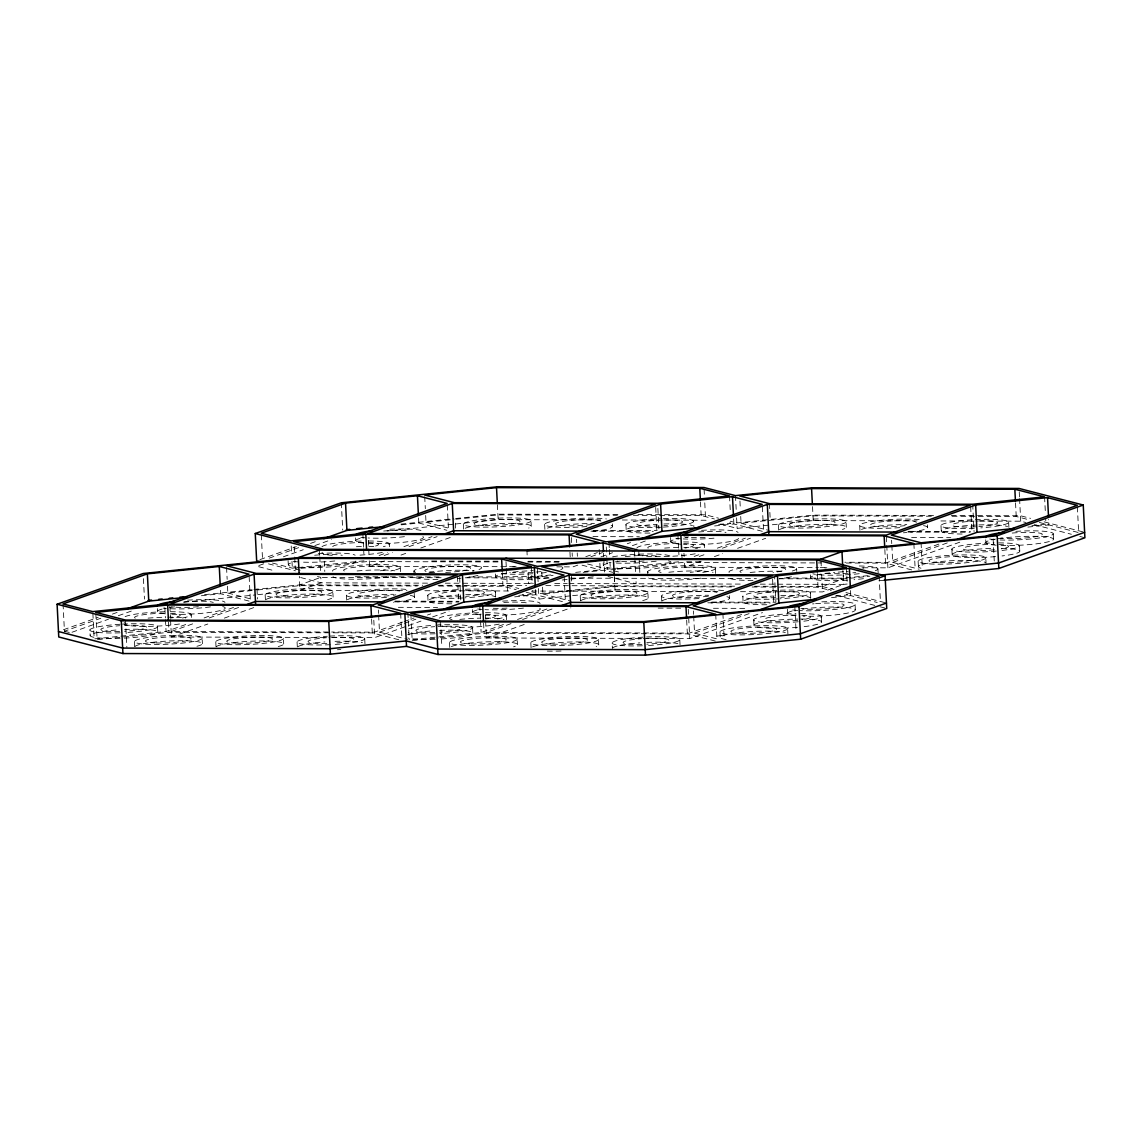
<?xml version="1.0" encoding="UTF-8"?>
<svg xmlns="http://www.w3.org/2000/svg" width="1142" height="1142" viewBox="0 0 1142 1142"><rect width="100%" height="100%" fill="white"/><g stroke="black" fill="none" stroke-linecap="round" stroke-linejoin="round"><path stroke-width="0.75" stroke-dasharray="5 3.75" d="M63.452 629.742L98.212 617.337M259.948 559.609L296.363 546.618M63.053 603.932L64.437 631.226L100.81 618.236M112.387 614.111L117.341 612.34M269.212 558.138L298.976 547.518M310.553 543.392L317.162 541.023M72.003 632.254L108.419 619.25M118.34 615.709L131.587 610.984M263.545 563.891L256.921 566.246L275.493 571.043M283.402 556.796L303.272 549.716M314.849 545.576L331.408 539.666M92.873 613.325L94.172 638.906L166.075 631.526L187.559 623.86M204.104 617.95L235.509 606.745M379.115 555.497L387.381 552.542M403.911 546.647L432.019 536.612M253.895 589.586L299.746 584.89L320.831 577.367L443.182 577.738M192.641 623.875L171.143 631.54L329.838 632.026M209.172 617.965L240.591 606.759M384.197 555.512L392.463 552.557M408.993 546.661L437.1 536.626M170.543 619.606L171.428 636.993L207.801 624.017M224.332 618.122L255.751 606.902M369.309 560.822L369.594 566.275L384.469 560.965M400.999 555.069L407.623 552.699M420.841 547.989L452.261 536.769M402.526 622.119L374.419 632.154L331.623 632.026M404.168 621.534L414.089 617.993M585.803 556.711L597.38 552.585M378.63 615.124L379.501 632.168L402.641 623.903M404.297 623.318L415.874 619.192M427.436 615.053L430.748 613.882M590.885 556.725L602.462 552.6M627.258 543.749L630.57 542.564M331.894 637.479L374.69 637.607L420.984 621.091M432.561 616.951L449.092 611.056M577.809 565.119L572.856 566.889L556.811 566.846M600.963 556.853L612.526 552.728M632.368 545.648L645.601 540.923M412.733 639.491L481.125 632.482L505.92 623.618M517.497 619.492L548.917 608.286M694.165 556.44L700.788 554.084M717.319 548.174L745.426 538.153M511.002 623.646L486.207 632.497L689.468 633.096L744.027 613.625M522.579 619.506L553.998 608.301M699.247 556.454L705.87 554.098M722.401 548.189L750.508 538.168M485.607 620.549L486.478 637.95L526.162 623.789M537.739 619.649L570.814 607.858M700.417 561.821L684.372 561.764L684.643 567.217L701.174 561.322M714.407 556.597L722.672 553.656M737.561 548.346L765.668 538.31M938.881 544.092L887.634 562.378L844.837 562.249M781.256 586.331L822.283 586.46L843.353 578.937L869.819 576.225M693.694 616.066L694.55 633.125L749.109 613.639M891.845 545.348L892.716 562.392L948.931 542.336M643.389 638.421L689.754 638.564L762.499 612.597M862.952 567.76L887.905 567.831L962.306 541.279M740.516 591.67L822.554 591.913L843.638 584.39L847.164 584.033M400.913 524.107L453.817 518.682M455.587 518.511L497.912 514.171L618.493 514.528M401.285 524.835L418.814 523.036L446.907 530.288M425.666 515.47L426.009 522.294L454.059 519.424M455.815 519.239L497.912 514.928L617.365 515.285M387.081 531.016L454.102 524.149M455.858 523.964L498.183 519.624L602.805 519.938M272.51 563.063L292.338 568.174L364.227 560.808M718.632 524.478L730.909 523.207L725.941 521.937M294.707 557.01L295.307 568.944L367.21 561.578L499.14 561.964M714.592 525.962L733.878 523.978L763.613 531.658L762.228 504.379M740.715 516.427L741.072 523.25L812.961 515.87L934.213 516.241M720.573 524.092L737.132 528.375L813.247 520.566L919.638 520.895M204.518 594.654L252.125 589.772M201.363 595.739L220.663 593.754L250.398 601.434L249.013 574.155M227.501 586.203L227.843 593.026L255.908 590.143M257.664 589.957L299.746 585.646L417.43 586.003M183.634 602.277L255.936 594.868M257.692 594.682L300.018 590.343L407.023 590.671M535.312 576.51L465.893 577.038M537.068 576.339L552.856 574.712M575.654 572.37L600.207 569.858L599.85 563.035M587.573 564.005L607.387 569.13L610.899 568.759M612.654 568.588L679.29 561.75M1031.925 525.606L1045.958 524.164L1045.687 518.696M528.303 577.995L531.844 577.624M533.614 577.452L553.085 575.454M583.177 572.37L604.404 570.186L612.697 572.328M615.624 569.358L610.37 569.887L610.014 563.063M617.379 569.173L682.259 562.521L821.341 562.935M1027.886 527.09L1048.927 524.935L1048.656 519.467M532.115 583.077L528.575 583.448L527.961 570.415M562.207 579.993L594.068 576.739M518.711 595.382L532.743 593.94L532.572 590.528M614.81 585.832L538.696 593.64L530.416 591.499M398.729 639.734L372.306 632.911L169.045 632.297L97.141 639.663L95.842 614.082M514.671 596.866L535.712 594.711L565.447 602.376M542.564 587.145L542.907 593.968L567.46 591.456M569.216 591.27L614.796 586.603L734.263 586.959M522.408 594.825L538.967 599.093L570.829 595.824M572.599 595.653L615.081 591.299L614.367 577.31M784.525 578.009L843.367 578.18L869.662 575.482M878.912 580.778L884.193 580.236M835.53 596.138L847.792 594.882L842.839 593.612M412.205 640.619L438.499 637.921M440.255 637.736L484.094 633.239L687.356 633.853L715.449 641.105M831.49 597.623L850.776 595.653L877.199 602.476M716.819 636.08L724.014 635.337M637.993 514.585L662.817 514.657M664.601 514.671L705.385 514.785L718.632 518.211M933.542 515.47L812.961 515.113L736.861 522.922L730.238 521.209M951.286 515.527L1020.434 515.741L1030.569 518.354M633.41 515.327L701.174 515.542L714.378 518.953M952.043 516.284L1016.223 516.484L1027.786 519.467M622.319 519.995L705.656 520.252L708.968 521.109M940.922 520.952L978.152 521.066M979.936 521.066L1020.72 521.195L1025.787 522.508M593.041 530.388L657.221 530.573M908.09 531.33L970.5 531.515M590.928 531.144L653.338 531.33M907.762 532.086L970.172 532.272M592.983 536.597L639.349 536.74M911.616 537.554L950.829 537.682M431.719 561.008L499.468 561.207M528.004 561.293L561.878 561.393M527.675 562.05L561.55 562.164M846.293 563.02L885.521 563.134L913.6 570.386M369.594 566.275L515.799 566.717M684.643 567.217L818.371 567.631M820.156 567.631L827.279 567.66M355.348 576.71L442.725 576.967M465.279 577.795L549.459 578.052M570.5 578.123L756.475 578.68M779.158 578.751L843.353 578.937M427.508 583.148L321.102 582.82L297.462 576.724M445.237 583.191L533.328 583.462M554.726 583.519L567.217 583.562M569.002 583.562L740.202 584.09M760.287 584.147L843.638 584.39L842.924 570.415M299.746 584.89L422.797 585.261M438.057 585.304L526.619 585.575M545.847 585.632L737.161 586.203M754.505 586.26L779.472 586.331M438.813 586.06L460.212 586.132M461.996 586.132L503.008 586.26L516.227 589.672M752.093 587.002L818.057 587.202L831.276 590.614M424.867 590.728L512.244 590.985M531.858 591.042L571.1 591.156M572.884 591.171L719.703 591.613M394.875 601.106L459.055 601.306M711.709 602.062L775.903 602.248L774.604 576.681M394.547 601.863L458.741 602.062M707.826 602.805L770.222 602.99M398.387 607.33L437.614 607.458M658.177 608.115L683.144 608.186M713.45 608.286L747.325 608.386M171.428 636.993L330.109 637.479M486.478 637.95L641.604 638.421M1044.088 521.837L1082.93 531.872M1039.348 522.451L1078.662 532.6M1034.224 524.678L1071.382 534.27M1079.832 536.455L1084.9 537.768M741.072 523.25L769.151 530.488M892.716 562.392L919.139 569.216M822.283 586.46L834.103 589.515M845.922 592.57L886.463 603.033M836.072 595.41L878.298 606.302M879.982 606.745L885.05 608.058M426.009 522.294L450.79 528.689M613.668 570.743L620.277 572.456M582.035 565.176L600.207 569.858M608.001 576.496L636.165 583.776L635.88 578.309M542.907 593.968L570.986 601.22M694.55 633.125L719.332 639.52M507.219 585.518L518.811 588.501M526.134 592.227L532.743 593.94M295.307 568.944L300.26 570.229M268.47 563.848L295.493 570.829M317.447 576.496L320.831 577.367L321.102 582.82L300.018 590.343L299.318 576.367M227.843 593.026L252.625 599.422M379.501 632.168L407.58 639.42M64.437 631.226L69.391 632.497M1077.377 507.019L1078.576 530.902M1053.252 533.842L1053.524 539.295M1044.573 496.87L1045.444 513.929M1019.235 491.859L1019.492 496.984M1019.578 498.683L1020.72 521.195M1019.521 545.89L1019.792 551.343M1015.538 502.837L1016.223 516.484M1008.643 522.337L1008.928 527.79M993.14 538.824L994.254 560.993M985.732 539.809L985.874 542.536M985.789 557.924A33.875 4.311 -2.9 0 1 934.57 564.105A33.875 4.311 -2.9 0 1 935.526 556.597A33.875 4.311 -2.9 0 1 985.789 557.924L986.074 563.377M972.684 504.25L974.069 531.53M970.657 506.705L971.871 530.573M951.857 549.116L952.143 554.569M940.994 525.563L941.265 531.016M927.475 524.82L927.618 527.547M921.066 542.793L922.365 568.359M918.125 561.15L918.411 566.603M913.871 543.521L915.17 569.101M891.588 540.223L891.759 543.635M886.335 536.797L886.677 543.621M886.763 545.334L887.905 567.831M884.836 549.488L885.521 563.134M879.126 576.039L880.425 601.62M877.941 568.973L878.155 573.07M859.683 525.32L859.955 530.773M855.087 604.575L855.372 610.028M850.519 590.542L850.776 595.653M846.036 521.837A33.875 4.311 -2.9 0 1 794.818 528.018A33.875 4.311 -2.9 0 1 795.774 520.509A33.875 4.311 -2.9 0 1 846.036 521.837L846.308 527.304M846.422 567.603L847.278 584.647M843.01 571.357L843.367 578.18M820.984 560.879L821.326 567.702M821.669 574.526L822.554 591.913M821.355 616.609L821.64 622.062M817.372 573.57L818.057 587.202M812.533 506.591L813.247 520.566M810.42 574.94L810.563 577.666M810.492 593.055L810.763 598.508M796.645 568.73L796.773 571.457M794.803 606.145L796.102 631.712M787.495 609.171L787.709 613.254M787.623 628.642A33.875 4.311 -2.9 0 1 736.404 634.824A33.875 4.311 -2.9 0 1 737.361 627.315A33.875 4.311 -2.9 0 1 787.623 628.642L787.909 634.096M778.373 525.077L778.658 530.53M769.423 503.636L770.108 517.283M772.592 579.137L773.791 603.005M753.706 619.835L753.977 625.302M739.945 501.081L740.373 509.603M777.202 590.328A33.875 4.311 -2.9 0 0 742.828 596.395L743.099 601.748M735.477 495.628L736.247 510.974M736.604 517.797L737.132 528.375M733.621 518.868L733.878 523.978M729.524 495.928L730.38 512.986M729.324 595.539L729.452 598.265M722.9 613.511L724.214 639.434M719.974 631.883L720.245 637.336M715.335 568.488L715.606 573.941M715.72 614.253L717.033 640.162M704.086 489.204L704.428 496.028M704.771 502.851L705.656 520.252M704.457 544.934L704.6 547.66M700.474 501.895L701.174 515.542M663.402 518.539A33.875 4.311 -2.9 0 1 693.594 521.309L693.865 526.833M693.422 610.956L693.608 614.353M688.255 609.228L689.754 638.564M683.944 553.242L684.115 556.654M686.67 620.22L687.356 633.853M681.831 553.998L682.259 562.521M677.905 534.47L678.591 548.117M678.676 549.816L679.033 556.639M679.79 639.706L680.061 645.159M670.597 537.497L670.811 541.579M657.878 508.418L658.92 528.874M661.518 596.038L661.803 601.491M655.694 507.462L656.807 529.631M647.671 571.714L647.885 575.811M647.871 592.57A33.875 4.311 -2.9 0 1 596.652 598.751A33.875 4.311 -2.9 0 1 597.609 591.228A33.875 4.311 -2.9 0 1 647.871 592.57L648.156 598.023M638.721 550.287L639.834 572.456M634.509 551.029L634.766 556.14M634.852 557.853L635.623 573.198M625.93 524.621L626.201 530.074M612.426 523.864L612.569 526.59M614.282 576.367L614.796 586.603M608.986 542.607L609.243 547.717M609.328 549.43L609.671 556.254M643.117 637.165A33.875 4.311 -2.9 0 0 612.126 642.946L612.398 648.385M606.274 546.961L606.787 557.182M606.873 558.895L607.387 569.13M603.547 553.128L603.718 556.539M603.804 558.252L604.689 575.639M603.219 562.935L603.347 565.661M599.165 549.402L599.507 556.211M598.479 639.463A33.875 4.311 -2.9 0 1 547.261 645.644A33.875 4.311 -2.9 0 1 548.217 638.121A33.875 4.311 -2.9 0 1 598.479 639.463L598.751 644.916M580.222 595.796L580.493 601.249M576.539 539.281L576.71 542.693M577.224 552.914L577.395 556.325M571.371 537.554L571.628 542.678M572.142 552.899L572.313 556.311M571.343 576.068L571.685 582.891M569.944 551.957L570.201 557.068M564.148 576.796L565.361 600.678M544.62 524.364L544.905 529.831M541.779 571.799L542.207 580.322M537.397 568.059L538.096 581.706M538.439 588.53L538.967 599.093M535.455 589.586L535.712 594.711M530.987 520.895A33.875 4.311 -2.9 0 1 479.754 527.076A33.875 4.311 -2.9 0 1 480.711 519.567A33.875 4.311 -2.9 0 1 530.987 520.895L531.258 526.348M531.358 566.646L532.229 583.705M526.919 549.944L527.261 557.524M530.816 642.689L531.101 648.142M517.169 639.206A33.875 4.311 -2.9 0 1 465.95 645.387A33.875 4.311 -2.9 0 1 466.907 637.878A33.875 4.311 -2.9 0 1 517.169 639.206L517.454 644.673M506.006 561.636L506.263 566.76M506.363 568.459L507.491 590.971M506.306 615.666L506.506 619.749M502.323 572.613L503.008 586.26M497.384 504.693L498.183 519.624M495.371 573.983L495.5 576.724M495.428 592.113L495.699 597.566M485.35 615.438L485.521 618.85M483.58 623.018L484.094 633.239M479.74 605.189L480.439 618.836M480.525 620.534L481.125 632.482M472.517 609.585L472.645 612.312M472.574 627.7L472.845 633.153M463.324 524.121L463.595 529.588M459.641 577.438L460.84 601.306M455.401 523.15L455.658 528.261M457.442 576.482L458.656 600.349M447.264 505.135L448.463 529.003M449.52 642.446L449.791 647.899M440.555 621.005L441.854 646.586M424.71 496.713L425.324 508.647M427.765 595.339L428.05 600.792M418.557 517.911L418.814 523.036M413.918 571.014L414.132 575.111M414.189 593.226L414.403 597.323M410.906 615.038L412.119 638.906M407.851 612.569L409.236 639.848M400.285 567.545L400.485 571.628M400.656 613.297L401.955 638.878M389.408 543.992L389.55 546.718M378.373 609.999L378.544 613.411M373.805 620.22L374.69 637.607M368.281 540.352L368.623 547.175M368.709 548.888L369.052 555.697M371.607 619.264L372.306 632.911M362.842 533.514L363.541 547.161M363.627 548.874L363.97 555.683M364.726 638.749L364.997 644.216M355.619 537.911L355.747 540.637M346.469 595.096L346.74 600.549M341.33 502.794L342.714 530.074M332.822 591.613A33.875 4.311 -2.9 0 1 281.603 597.794A33.875 4.311 -2.9 0 1 282.545 590.286A33.875 4.311 -2.9 0 1 332.822 591.613L333.093 597.08M324.271 561.279L324.785 571.5M319.446 550.087L319.703 555.198M319.789 556.896L320.488 570.543M294.179 546.775L294.622 555.298M297.063 641.99L297.348 647.443M291.21 546.004L291.638 554.527M291.981 561.35L292.338 568.174M288.084 560.622L288.298 564.719M283.416 638.506A33.875 4.311 -2.9 0 1 232.197 644.688A33.875 4.311 -2.9 0 1 233.154 637.179A33.875 4.311 -2.9 0 1 283.416 638.506L283.701 643.96M265.158 594.854L265.429 600.307M261.304 534.927L262.517 558.795M256.979 588.758L257.492 598.993M226.559 567.446L227.158 579.379M220.492 590.343L220.663 593.754M215.767 641.747L216.038 647.2M202.12 638.264A33.875 4.311 -2.9 0 1 150.901 644.445A33.875 4.311 -2.9 0 1 151.843 636.936A33.875 4.311 -2.9 0 1 202.12 638.264L202.391 643.717M191.242 614.71L191.385 617.437M169.858 605.959L170.458 617.908M168.531 622.062L169.045 632.297M164.862 607.658L165.376 617.893M165.462 619.592L166.075 631.526M157.453 608.629L157.596 611.355M157.51 626.744L157.796 632.211A33.875 4.311 -2.9 0 1 123.407 638.164M143.435 578.637L144.463 599.093M134.456 641.49L134.727 646.957M125.492 620.063L126.876 647.343M120.081 624.26A33.875 4.311 -2.9 0 0 89.847 630.056L90.132 635.437M800.499 613.597A33.875 4.311 -2.9 0 1 821.341 616.38A33.875 4.311 -2.9 0 1 802.655 621.319M798.201 621.776A33.875 4.311 -2.9 0 1 753.72 620.063A33.875 4.311 -2.9 0 1 795.917 613.625M821.812 601.848A33.875 4.311 -2.9 0 1 853.103 606.045A33.875 4.311 -2.9 0 1 800.199 610.613M797.701 610.456A33.875 4.311 -2.9 0 1 789.993 609.385M485.436 612.654A33.875 4.311 -2.9 0 1 493.687 619.578M439.185 618.165A33.875 4.311 -2.9 0 1 480.853 612.683M523.45 608.086A33.875 4.311 -2.9 0 1 484.965 609.657M482.638 609.5A33.875 4.311 -2.9 0 1 476.442 608.772M502.608 601.135A33.875 4.311 -2.9 0 1 540.009 603.704M435.901 625.159A33.875 4.311 -2.9 0 1 472.517 627.372A33.875 4.311 -2.9 0 1 439.927 633.567M435.102 633.781A33.875 4.311 -2.9 0 1 408.479 632.754M408.493 628.885A33.875 4.311 -2.9 0 1 432.747 625.373M170.386 611.698A33.875 4.311 -2.9 0 1 181.706 618.122M125.12 616.651A33.875 4.311 -2.9 0 1 165.804 611.741M210.428 606.873A33.875 4.311 -2.9 0 1 169.901 608.7M166.375 608.458A33.875 4.311 -2.9 0 1 163.192 608.115M187.545 600.178A33.875 4.311 -2.9 0 1 224.96 602.448M122.494 624.117A33.875 4.311 -2.9 0 1 157.496 626.53A33.875 4.311 -2.9 0 1 124.878 632.611M120.053 632.825A33.875 4.311 -2.9 0 1 89.847 630.056M368.538 540.98A33.875 4.311 -2.9 0 1 383.355 546.675M321.944 546.818A33.875 4.311 -2.9 0 1 363.955 541.008M404.439 536.669A33.875 4.311 -2.9 0 1 368.067 537.982M365.754 537.839A33.875 4.311 -2.9 0 1 358.046 536.769M389.85 529.231A33.875 4.311 -2.9 0 1 422.611 531.144M334.777 560.979A33.875 4.311 -2.9 0 1 300.789 562.064M298.29 561.907A33.875 4.311 -2.9 0 1 290.582 560.85M318.247 553.542A33.875 4.311 -2.9 0 1 355.148 555.226M683.601 541.922A33.875 4.311 -2.9 0 1 695.378 548.26M636.808 548.174A33.875 4.311 -2.9 0 1 679.019 541.965M713.993 538.168A33.875 4.311 -2.9 0 1 683.301 538.938M680.803 538.781A33.875 4.311 -2.9 0 1 675.25 538.168M701.531 530.359A33.875 4.311 -2.9 0 1 738.075 532.472M656.179 561.165A33.875 4.311 -2.9 0 1 615.666 563.006M611.027 562.663A33.875 4.311 -2.9 0 1 608.957 562.406M612.626 556.796A33.875 4.311 -2.9 0 1 649.056 553.956A33.875 4.311 -2.9 0 1 670.711 556.754M998.65 542.878A33.875 4.311 -2.9 0 1 1019.506 545.662A33.875 4.311 -2.9 0 1 1000.82 550.601M996.352 551.058A33.875 4.311 -2.9 0 1 951.871 549.331A33.875 4.311 -2.9 0 1 994.082 542.907M383.669 531.03A22.854 2.898 -2.9 0 1 408.065 530.973M368.609 542.564A22.854 2.898 -2.9 0 1 372.278 546.761M332.765 546.633A22.854 2.898 -2.9 0 1 364.327 542.479M314.65 555.24A22.854 2.898 -2.9 0 1 342.272 555.326M591.47 524.492A22.854 2.898 -2.9 0 1 558.038 525.077A22.854 2.898 -2.9 0 1 571.257 520.352A22.854 2.898 -2.9 0 1 600.92 521.123M663.83 519.938A22.854 2.898 -2.9 0 1 682.588 521.865A22.854 2.898 -2.9 0 1 663.802 525.663M658.934 525.948A22.854 2.898 -2.9 0 1 636.936 524.135A22.854 2.898 -2.9 0 1 658.963 520.138M540.694 571.571A22.854 2.898 -2.9 0 1 536.255 572.042M533.1 572.313A22.854 2.898 -2.9 0 1 512.344 572.456M434.717 572.442A22.854 2.898 -2.9 0 1 430.334 568.388A22.854 2.898 -2.9 0 1 464.095 566.56A22.854 2.898 -2.9 0 1 462.067 570.957M459.398 571.328A22.854 2.898 -2.9 0 1 445.294 572.413M344.327 570.971A22.854 2.898 -2.9 0 1 358.731 566.803A22.854 2.898 -2.9 0 1 387.109 566.889A22.854 2.898 -2.9 0 1 378.088 571.086M644.102 560.993A22.854 2.898 -2.9 0 1 617.265 561.05M625.259 556.668A22.854 2.898 -2.9 0 1 659.034 556.768M683.658 543.521A22.854 2.898 -2.9 0 1 684.943 548.103M648.156 548.189A22.854 2.898 -2.9 0 1 656.322 545.005A22.854 2.898 -2.9 0 1 679.376 543.435M705.171 537.382A22.854 2.898 -2.9 0 1 683.944 536.826M698.733 531.972A22.854 2.898 -2.9 0 1 726.027 532.515M855.758 572.513A22.854 2.898 -2.9 0 1 852.846 572.841M848.163 573.255A22.854 2.898 -2.9 0 1 823.696 572.913M861.896 567.888A22.854 2.898 -2.9 0 1 863.752 568.131M741.144 572.342A22.854 2.898 -2.9 0 1 754.591 568.045A22.854 2.898 -2.9 0 1 783.697 568.131A22.854 2.898 -2.9 0 1 773.02 572.442M661.09 572.428A22.854 2.898 -2.9 0 1 671.782 567.959A22.854 2.898 -2.9 0 1 702.387 567.888A22.854 2.898 -2.9 0 1 690.225 572.356M905.149 525.62A22.854 2.898 -2.9 0 1 872.217 525.805A22.854 2.898 -2.9 0 1 888.933 521.08A22.854 2.898 -2.9 0 1 916.327 522.465M978.88 520.88A22.854 2.898 -2.9 0 1 997.651 522.808A22.854 2.898 -2.9 0 1 978.865 526.605M975.625 526.819A22.854 2.898 -2.9 0 1 952 525.192A22.854 2.898 -2.9 0 1 974.012 521.08M998.722 544.463A22.854 2.898 -2.9 0 1 1001.234 548.859M994.411 549.759A22.854 2.898 -2.9 0 1 962.863 548.631A22.854 2.898 -2.9 0 1 994.439 544.377M1012.226 533.057A22.854 2.898 -2.9 0 1 1040.305 533.243A22.854 2.898 -2.9 0 1 1030.584 537.439A22.854 2.898 -2.9 0 1 1000.663 538.053M801.87 615.238A22.854 2.898 -2.9 0 1 801.841 619.778M797.744 620.32A22.854 2.898 -2.9 0 1 764.712 619.464A22.854 2.898 -2.9 0 1 796.274 615.095M815.631 603.647A22.854 2.898 -2.9 0 1 842.924 604.189A22.854 2.898 -2.9 0 1 829.991 608.443A22.854 2.898 -2.9 0 1 800.842 608.5M812.533 603.932A22.854 2.898 -2.9 0 1 814.06 603.79M646.786 638.364A22.854 2.898 -2.9 0 1 668.784 640.177A22.854 2.898 -2.9 0 1 646.757 644.188M641.89 644.388A22.854 2.898 -2.9 0 1 623.118 642.461A22.854 2.898 -2.9 0 1 641.918 638.663M708.368 596.167A22.854 2.898 -2.9 0 1 675.436 596.838A22.854 2.898 -2.9 0 1 686.128 592.227A22.854 2.898 -2.9 0 1 717.019 592.427M780.728 591.599A22.854 2.898 -2.9 0 1 799.486 593.54A22.854 2.898 -2.9 0 1 780.7 597.337M775.832 597.623A22.854 2.898 -2.9 0 1 753.82 595.81A22.854 2.898 -2.9 0 1 775.861 591.799M437.943 626.444A22.854 2.898 -2.9 0 1 461.554 628.071A22.854 2.898 -2.9 0 1 439.542 632.183M434.674 632.383A22.854 2.898 -2.9 0 1 415.916 630.455A22.854 2.898 -2.9 0 1 434.702 626.658M485.507 614.239A22.854 2.898 -2.9 0 1 485.478 619.021M452.046 619.592A22.854 2.898 -2.9 0 1 455.772 616.123A22.854 2.898 -2.9 0 1 481.225 614.153M507.005 608.101A22.854 2.898 -2.9 0 1 490.632 608.144M503.779 602.462A22.854 2.898 -2.9 0 1 528.903 603.79M395.846 594.839A22.854 2.898 -2.9 0 1 393.305 595.225M389.022 595.724A22.854 2.898 -2.9 0 1 358.802 595.524A22.854 2.898 -2.9 0 1 373.62 591.028A22.854 2.898 -2.9 0 1 402.427 591.656M465.665 590.657A22.854 2.898 -2.9 0 1 484.436 592.584A22.854 2.898 -2.9 0 1 465.636 596.381M460.768 596.666A22.854 2.898 -2.9 0 1 438.771 594.854A22.854 2.898 -2.9 0 1 460.797 590.857M331.722 637.422A22.854 2.898 -2.9 0 1 353.72 639.135A22.854 2.898 -2.9 0 1 333.321 643.146M326.826 643.431A22.854 2.898 -2.9 0 1 308.069 641.504A22.854 2.898 -2.9 0 1 326.855 637.707M198.337 606.688A22.854 2.898 -2.9 0 1 171.5 606.745M183.948 601.891A22.854 2.898 -2.9 0 1 213.269 602.476M170.444 613.297A22.854 2.898 -2.9 0 1 170.429 618.065M135.284 618.15A22.854 2.898 -2.9 0 1 142.479 614.867A22.854 2.898 -2.9 0 1 166.161 613.211M124.507 625.416A22.854 2.898 -2.9 0 1 146.519 627.229A22.854 2.898 -2.9 0 1 124.492 631.226M119.624 631.426A22.854 2.898 -2.9 0 1 100.853 629.499A22.854 2.898 -2.9 0 1 119.639 625.702M1015.823 531.358A33.875 4.311 -2.9 0 1 1052.196 534.899A33.875 4.311 -2.9 0 1 1000.106 539.966M994.639 539.638A33.875 4.311 -2.9 0 1 988.158 538.667M899.768 527.633A33.875 4.311 -2.9 0 1 861.725 526.762A33.875 4.311 -2.9 0 1 876.885 520.781A33.875 4.311 -2.9 0 1 919.867 519.681M975.368 519.61A33.875 4.311 -2.9 0 1 1008.543 521.923A33.875 4.311 -2.9 0 1 980.807 527.889M974.269 528.289A33.875 4.311 -2.9 0 1 940.979 525.677A33.875 4.311 -2.9 0 1 973.626 519.696M648.256 572.556A33.875 4.311 -2.9 0 1 669.911 566.632A33.875 4.311 -2.9 0 1 710.966 566.518A33.875 4.311 -2.9 0 1 702.715 572.399M859.284 565.989A33.875 4.311 -2.9 0 1 874.073 571.1M859.241 573.698A33.875 4.311 -2.9 0 1 852.46 574.355M850.362 574.512A33.875 4.311 -2.9 0 1 812.847 573.798M824.838 568.017A33.875 4.311 -2.9 0 1 826.865 567.745M729.167 572.485A33.875 4.311 -2.9 0 1 770.022 565.775A33.875 4.311 -2.9 0 1 791.906 571.1M332.736 571.2A33.875 4.311 -2.9 0 1 377.831 564.533A33.875 4.311 -2.9 0 1 390.735 570.943M561.165 566.689A33.875 4.311 -2.9 0 1 560.308 569.744M546.304 572.499A33.875 4.311 -2.9 0 1 537.411 573.412M532.657 573.755A33.875 4.311 -2.9 0 1 501.11 573.47M512.972 566.66A33.875 4.311 -2.9 0 1 516.127 566.304M415.645 572.356A33.875 4.311 -2.9 0 1 448.977 565.033A33.875 4.311 -2.9 0 1 479.012 569.501M474.087 570.8A33.875 4.311 -2.9 0 1 472.502 571.1M693.594 521.309A33.875 4.311 -2.9 0 1 663.359 527.104M660.947 527.247A33.875 4.311 -2.9 0 1 625.93 524.72A33.875 4.311 -2.9 0 1 660.319 518.668M586.802 526.519A33.875 4.311 -2.9 0 1 546.861 525.877A33.875 4.311 -2.9 0 1 562.763 519.724A33.875 4.311 -2.9 0 1 606.402 518.939M465.237 589.258A33.875 4.311 -2.9 0 1 495.428 592.041A33.875 4.311 -2.9 0 1 465.194 597.823M462.796 597.965A33.875 4.311 -2.9 0 1 427.793 595.553A33.875 4.311 -2.9 0 1 460.412 589.472M386.538 597.409A33.875 4.311 -2.9 0 1 348.239 596.452A33.875 4.311 -2.9 0 1 365.083 590.385A33.875 4.311 -2.9 0 1 408.094 589.643M329.71 636.123A33.875 4.311 -2.9 0 1 364.712 638.535A33.875 4.311 -2.9 0 1 332.094 644.616M330.352 644.702A33.875 4.311 -2.9 0 1 297.091 642.247A33.875 4.311 -2.9 0 1 327.297 636.265M646.5 636.979A33.875 4.311 -2.9 0 1 679.79 639.591A33.875 4.311 -2.9 0 1 647.143 645.573M642.318 645.787A33.875 4.311 -2.9 0 1 612.126 642.946M780.286 590.2A33.875 4.311 -2.9 0 1 810.492 592.983A33.875 4.311 -2.9 0 1 780.257 598.779M777.845 598.922A33.875 4.311 -2.9 0 1 742.828 596.395M698.947 598.536A33.875 4.311 -2.9 0 1 662.374 597.038A33.875 4.311 -2.9 0 1 683.93 590.942A33.875 4.311 -2.9 0 1 725.613 590.985M726.897 596.681A33.875 4.311 -2.9 0 1 708.554 603.219M662.017 601.063A33.875 4.311 -2.9 0 1 708.597 595.253M766.824 604.746A33.875 4.311 -2.9 0 1 743.299 601.334A33.875 4.311 -2.9 0 1 774.09 595.967M780.8 595.653A33.875 4.311 -2.9 0 1 810.649 598.08M580.707 600.82A33.875 4.311 -2.9 0 1 627.286 595.011A33.875 4.311 -2.9 0 1 640.805 601.006M532.643 646.857A33.875 4.311 -2.9 0 1 576.467 641.904A33.875 4.311 -2.9 0 1 596.181 646.629M561.065 651.011A33.875 4.311 -2.9 0 1 543.863 650.954M612.626 647.957A33.875 4.311 -2.9 0 1 639.977 642.846M646.786 642.432A33.875 4.311 -2.9 0 1 678.662 643.931M451.333 646.615A33.875 4.311 -2.9 0 1 496.584 641.661A33.875 4.311 -2.9 0 1 513.586 646.8M216.252 646.772A33.875 4.311 -2.9 0 1 261.318 640.962A33.875 4.311 -2.9 0 1 278.234 646.515M340.801 649.484A33.875 4.311 -2.9 0 1 337.418 649.755M298.091 646.572A33.875 4.311 -2.9 0 1 324.928 641.904M335.034 641.347A33.875 4.311 -2.9 0 1 362.442 642.618M134.956 646.515A33.875 4.311 -2.9 0 1 181.535 640.705A33.875 4.311 -2.9 0 1 195.039 646.7M410.335 595.396A33.875 4.311 -2.9 0 1 393.505 602.277M347.482 599.678A33.875 4.311 -2.9 0 1 393.533 594.311M451.775 603.79A33.875 4.311 -2.9 0 1 428.25 600.378A33.875 4.311 -2.9 0 1 459.041 595.025M465.736 594.711A33.875 4.311 -2.9 0 1 495.128 596.724M266.172 599.436A33.875 4.311 -2.9 0 1 312.237 594.068A33.875 4.311 -2.9 0 1 327.64 599.621M124.507 629.485A33.875 4.311 -2.9 0 1 157.796 632.211M120.096 638.292A33.875 4.311 -2.9 0 1 90.147 635.666A33.875 4.311 -2.9 0 1 117.712 629.899M222.69 606.545A33.875 4.311 -2.9 0 1 211.77 612.169A33.875 4.311 -2.9 0 1 170.358 614.168M165.547 613.811A33.875 4.311 -2.9 0 1 164.948 608.386M169.616 607.544A33.875 4.311 -2.9 0 1 175.326 606.759M179.494 623.989A33.875 4.311 -2.9 0 1 124.435 624.231M124.078 622.961A33.875 4.311 -2.9 0 1 124.606 622.533M148.06 618.136A33.875 4.311 -2.9 0 1 164.748 617.222M167.788 617.165A33.875 4.311 -2.9 0 1 185.646 617.965M439.57 630.427A33.875 4.311 -2.9 0 1 472.831 632.939A33.875 4.311 -2.9 0 1 441.854 638.92M435.159 639.249A33.875 4.311 -2.9 0 1 407.751 637.978M407.765 634.681A33.875 4.311 -2.9 0 1 432.775 630.841M539.723 608.243A33.875 4.311 -2.9 0 1 523.935 613.511A33.875 4.311 -2.9 0 1 485.421 615.11M480.611 614.767A33.875 4.311 -2.9 0 1 479.997 609.328M499.225 624.103A33.875 4.311 -2.9 0 1 459.783 627.358A33.875 4.311 -2.9 0 1 439.142 623.917M459.812 619.392A33.875 4.311 -2.9 0 1 479.811 618.165M485.707 618.107A33.875 4.311 -2.9 0 1 504.007 619.521M726.126 639.534A33.875 4.311 -2.9 0 1 737.989 632.725A33.875 4.311 -2.9 0 1 785.339 632.511M802.469 609.029A33.875 4.311 -2.9 0 1 846.736 607.515A33.875 4.311 -2.9 0 1 847.236 613.168A33.875 4.311 -2.9 0 1 803.097 616.18M795.66 615.709A33.875 4.311 -2.9 0 1 795.06 610.285M800.77 619.05A33.875 4.311 -2.9 0 1 821.598 621.776A33.875 4.311 -2.9 0 1 803.897 626.673M797.444 627.329A33.875 4.311 -2.9 0 1 753.977 625.331A33.875 4.311 -2.9 0 1 797.915 619.064M611.17 525.363A33.875 4.311 -2.9 0 1 591.656 531.544M547.475 528.118A33.875 4.311 -2.9 0 1 594.454 523.607M649.926 533.071A33.875 4.311 -2.9 0 1 626.401 529.66A33.875 4.311 -2.9 0 1 657.207 524.306M663.902 523.978A33.875 4.311 -2.9 0 1 692.466 525.606M465.137 528.289A33.875 4.311 -2.9 0 1 508.975 523.336A33.875 4.311 -2.9 0 1 528.675 528.061M477.984 575.368A33.875 4.311 -2.9 0 1 467.092 577.467M460.954 578.195A33.875 4.311 -2.9 0 1 457.657 578.509M437.928 579.479A33.875 4.311 -2.9 0 1 414.318 576.896M428.964 572.242A33.875 4.311 -2.9 0 1 473.901 570.786M548.403 577.709A33.875 4.311 -2.9 0 1 538.967 578.751M532.172 579.251A33.875 4.311 -2.9 0 1 497.455 578.138A33.875 4.311 -2.9 0 1 510.274 572.499M513.243 572.113A33.875 4.311 -2.9 0 1 533.2 570.629M388.537 576.824A33.875 4.311 -2.9 0 1 353.763 579.237A33.875 4.311 -2.9 0 1 333.007 576.653M357.089 570.957A33.875 4.311 -2.9 0 1 394.675 570.786M791.463 576.739A33.875 4.311 -2.9 0 1 779.172 578.794M752.978 580.422A33.875 4.311 -2.9 0 1 729.838 578.266M750.151 572.47A33.875 4.311 -2.9 0 1 784.154 571.385M863.452 578.666A33.875 4.311 -2.9 0 1 854.03 579.708M847.236 580.207A33.875 4.311 -2.9 0 1 811.148 578.509A33.875 4.311 -2.9 0 1 834.759 572.399M838.142 572.128A33.875 4.311 -2.9 0 1 848.263 571.571M700.845 578.166A33.875 4.311 -2.9 0 1 648.528 578.009M668.855 572.228A33.875 4.311 -2.9 0 1 713.051 572.356M779.401 529.66A33.875 4.311 -2.9 0 1 823.982 524.292A33.875 4.311 -2.9 0 1 842.439 529.417M962.135 534.028A33.875 4.311 -2.9 0 1 941.964 530.173A33.875 4.311 -2.9 0 1 975.639 525.063M978.965 524.935A33.875 4.311 -2.9 0 1 1007.529 526.562M923.55 525.62A33.875 4.311 -2.9 0 1 909.874 532.143M906.719 532.5A33.875 4.311 -2.9 0 1 903.422 532.814M861.496 529.474A33.875 4.311 -2.9 0 1 906.748 524.535M1001.691 548.36A33.875 4.311 -2.9 0 1 1019.806 551.243A33.875 4.311 -2.9 0 1 1002.062 555.94M995.596 556.611A33.875 4.311 -2.9 0 1 952.157 554.812A33.875 4.311 -2.9 0 1 993.026 548.388M997.894 538.71A33.875 4.311 -2.9 0 1 1044.073 536.711A33.875 4.311 -2.9 0 1 1044.73 542.564A33.875 4.311 -2.9 0 1 998.636 545.348M996.138 545.191A33.875 4.311 -2.9 0 1 995.41 539.124M920.966 568.202A33.875 4.311 -2.9 0 1 942.593 561.35A33.875 4.311 -2.9 0 1 985.489 562.535M668.441 560.836A33.875 4.311 -2.9 0 1 657.535 566.475A33.875 4.311 -2.9 0 1 616.123 568.473M611.313 568.116A33.875 4.311 -2.9 0 1 610.699 562.678M615.381 561.835A33.875 4.311 -2.9 0 1 621.091 561.05M738.474 538.353A33.875 4.311 -2.9 0 1 719.089 543.149A33.875 4.311 -2.9 0 1 683.573 544.391M681.075 544.234A33.875 4.311 -2.9 0 1 678.162 538.61M685.571 537.354A33.875 4.311 -2.9 0 1 688.555 536.983M695.192 553.799A33.875 4.311 -2.9 0 1 659.534 556.639A33.875 4.311 -2.9 0 1 637.193 554.056M664.658 548.089A33.875 4.311 -2.9 0 1 677.977 547.446M683.872 547.375A33.875 4.311 -2.9 0 1 698.861 548.189M355.833 561.05A33.875 4.311 -2.9 0 1 338.089 566.104A33.875 4.311 -2.9 0 1 301.06 567.517M298.562 567.36A33.875 4.311 -2.9 0 1 295.65 561.736M422.84 536.569A33.875 4.311 -2.9 0 1 407.037 541.85A33.875 4.311 -2.9 0 1 368.523 543.449M363.713 543.092A33.875 4.311 -2.9 0 1 363.099 537.654M382.327 552.428A33.875 4.311 -2.9 0 1 358.688 555.212M332.293 555.326A33.875 4.311 -2.9 0 1 322.244 552.243M356.404 546.718A33.875 4.311 -2.9 0 1 362.913 546.49M368.823 546.433A33.875 4.311 -2.9 0 1 376.917 546.633M485.022 525.577A22.854 2.898 -2.9 0 0 519.967 521.48A22.854 2.898 -2.9 0 0 486.463 520.466A22.854 2.898 -2.9 0 0 485.022 525.577M800.085 526.519A22.854 2.898 -2.9 0 0 835.03 522.422A22.854 2.898 -2.9 0 0 801.513 521.423A22.854 2.898 -2.9 0 0 800.085 526.519M939.837 562.606A22.854 2.898 -2.9 0 0 974.783 558.509A22.854 2.898 -2.9 0 0 941.265 557.496A22.854 2.898 -2.9 0 0 939.837 562.606M741.672 633.325A22.854 2.898 -2.9 0 0 776.617 629.228A22.854 2.898 -2.9 0 0 743.114 628.228A22.854 2.898 -2.9 0 0 741.672 633.325M552.528 644.145A22.854 2.898 -2.9 0 0 587.459 640.048A22.854 2.898 -2.9 0 0 553.956 639.035A22.854 2.898 -2.9 0 0 552.528 644.145M471.218 643.902A22.854 2.898 -2.9 0 0 506.163 639.791A22.854 2.898 -2.9 0 0 472.66 638.792A22.854 2.898 -2.9 0 0 471.218 643.902M601.92 597.252A22.854 2.898 -2.9 0 0 636.865 593.155A22.854 2.898 -2.9 0 0 603.361 592.141A22.854 2.898 -2.9 0 0 601.92 597.252M286.87 596.295A22.854 2.898 -2.9 0 0 321.801 592.198A22.854 2.898 -2.9 0 0 288.298 591.199A22.854 2.898 -2.9 0 0 286.87 596.295M237.465 643.189A22.854 2.898 -2.9 0 0 272.41 639.092A22.854 2.898 -2.9 0 0 238.906 638.092A22.854 2.898 -2.9 0 0 237.465 643.189M156.168 642.946A22.854 2.898 -2.9 0 0 191.099 638.849A22.854 2.898 -2.9 0 0 157.596 637.85A22.854 2.898 -2.9 0 0 156.168 642.946"/><path stroke-width="1.5" d="M57.1 604.232L143.164 573.512L298.362 557.61L820.898 559.18L885.079 575.754L886.734 608.486L800.67 639.206L645.473 655.123L438 654.494L406.523 646.372L330.409 654.166L122.936 653.552L58.756 636.979L57.1 604.232L121.28 620.805L328.753 621.434L404.868 613.625L436.344 621.748L643.817 622.376L799.015 606.473L885.079 575.754M263.402 562.535L256.65 560.793L255.266 533.514L341.33 502.794L496.527 486.877L704 487.506L735.477 495.628L811.591 487.834L1019.064 488.448L1083.244 505.021L1084.9 537.768L998.836 568.488L884.193 580.236M147.375 573.841L63.053 603.932L92.787 611.612L164.691 604.246L249.013 574.155L219.278 566.475L147.375 573.841L148.76 601.12L125.62 609.385M345.541 503.122L261.218 533.214L290.953 540.894L362.842 533.514L447.179 503.422L417.444 495.742L345.541 503.122L346.925 530.402L323.771 538.667M298.362 557.61L319.446 550.087L841.982 551.657L997.166 535.741L1083.244 505.021M254.095 574.169L169.773 604.261L373.034 604.875L457.357 574.783L254.095 574.169L255.608 604.175M452.246 503.436L367.924 533.542L571.186 534.142L655.522 504.05L452.246 503.436L453.774 533.457M247.2 604.404L255.48 601.449L383.855 601.834M445.366 533.671L453.631 530.73L582.006 531.116M462.439 574.797L378.116 604.889L407.851 612.569L479.74 605.189L564.062 575.097L534.328 567.417L462.439 574.797L463.823 602.077L443.981 609.157M660.604 504.065L576.267 534.156L606.002 541.836L677.905 534.47L762.228 504.379L732.493 496.699L660.604 504.065L661.975 531.344L638.835 539.609M569.144 575.111L484.822 605.203L688.084 605.817L772.406 575.725L569.144 575.111L570.743 606.488M767.31 504.393L682.987 534.485L886.249 535.098L970.572 505.007L767.31 504.393L768.837 534.399M560.608 605.931L570.529 602.391L698.904 602.776M758.773 535.213L768.694 531.672L897.07 532.058M820.898 559.18L841.982 551.657L842.668 565.29M777.488 575.739L693.165 605.831L722.9 613.511L794.803 606.145L879.126 576.039L849.391 568.373L777.488 575.739L778.873 603.019L759.03 610.099M975.653 505.021L891.331 535.113L921.066 542.793L992.969 535.412L1077.291 505.321L1047.557 497.641L975.653 505.021L977.038 532.3L957.196 539.381M886.463 603.033L800.385 633.753L645.201 649.655L437.729 649.041L406.252 640.905L330.138 648.713L122.665 648.085L58.485 631.526M1084.629 532.315L998.551 563.02L880.396 575.14M496.527 487.634L424.624 495.014L454.359 502.694L657.621 503.294L729.524 495.928L699.789 488.248L496.527 487.634L497.298 502.994M346.24 529.717L349.766 529.36M356.818 528.632L362.114 528.089M369.166 527.361L372.692 527.004M346.925 530.402L383.741 526.633M365.825 534.285L293.922 541.665L323.657 549.331L526.919 549.944L598.822 542.578L569.087 534.899L365.825 534.285L366.596 549.63M811.577 488.59L739.688 495.956L769.423 503.636L972.684 504.25L1044.573 496.87L1014.838 489.204L811.577 488.59L812.362 503.936M298.362 558.367L226.459 565.733L256.193 573.412L459.469 574.026L531.358 566.646L501.623 558.98L298.362 558.367L299.133 573.712M661.975 531.344L698.804 527.575M526.919 550.701L603.033 542.907L634.509 551.029M680.875 535.241L608.986 542.607L638.721 550.287L841.982 550.901L913.871 543.521L884.136 535.841L680.875 535.241L681.66 550.587M148.075 600.435L151.601 600.078M158.667 599.35L162.193 598.993M169.244 598.265L172.77 597.908M179.822 597.18L183.348 596.823M148.76 601.12L187.345 597.166M613.425 558.552L537.311 566.361L505.835 558.224M167.66 605.017L95.757 612.383L125.492 620.063L328.768 620.677L400.656 613.297L370.922 605.617L167.66 605.017L168.431 620.363M613.425 559.309L541.522 566.689L571.257 574.355L774.519 574.968L846.422 567.603L816.687 559.923L613.425 559.309L614.196 574.654M977.038 532.3L1013.868 528.518M463.823 602.077L500.639 598.294M482.723 605.959L410.82 613.325L440.555 621.005L643.817 621.619L715.72 614.253L685.985 606.573L482.723 605.959L483.494 621.305M778.873 603.019L815.702 599.25M255.266 533.514L319.446 550.087M1047.557 497.641L1048.499 516.398M1014.838 489.204L1015.452 501.138M997.166 535.741L998.836 568.488M884.136 535.841L884.75 547.789M849.391 568.373L850.347 587.131M816.687 559.923L817.287 571.856M799.015 606.473L800.67 639.206M732.493 496.699L733.449 515.456M699.789 488.248L700.389 500.182M685.985 606.573L686.585 618.507M643.817 622.376L645.473 655.123M603.033 542.907L603.461 551.429M569.087 534.899L569.687 546.832M534.328 567.417L535.284 586.174M501.623 558.98L502.223 570.914M436.344 621.748L438 654.494M417.444 495.742L418.386 514.5M404.868 613.625L406.523 646.372M370.922 605.617L371.521 617.565M328.753 621.434L330.409 654.166M219.278 566.475L220.22 585.232M121.28 620.805L122.936 653.552M787.966 607.073A33.875 4.311 -2.9 0 1 806.138 603.09M472.388 607.073A33.875 4.311 -2.9 0 1 491.074 602.134M157.31 605.902A33.875 4.311 -2.9 0 1 173.898 601.449M355.476 535.184A33.875 4.311 -2.9 0 1 372.064 530.716M670.54 536.126A33.875 4.311 -2.9 0 1 687.113 531.672M985.703 537.497A33.875 4.311 -2.9 0 1 1004.289 532.358"/></g></svg>
